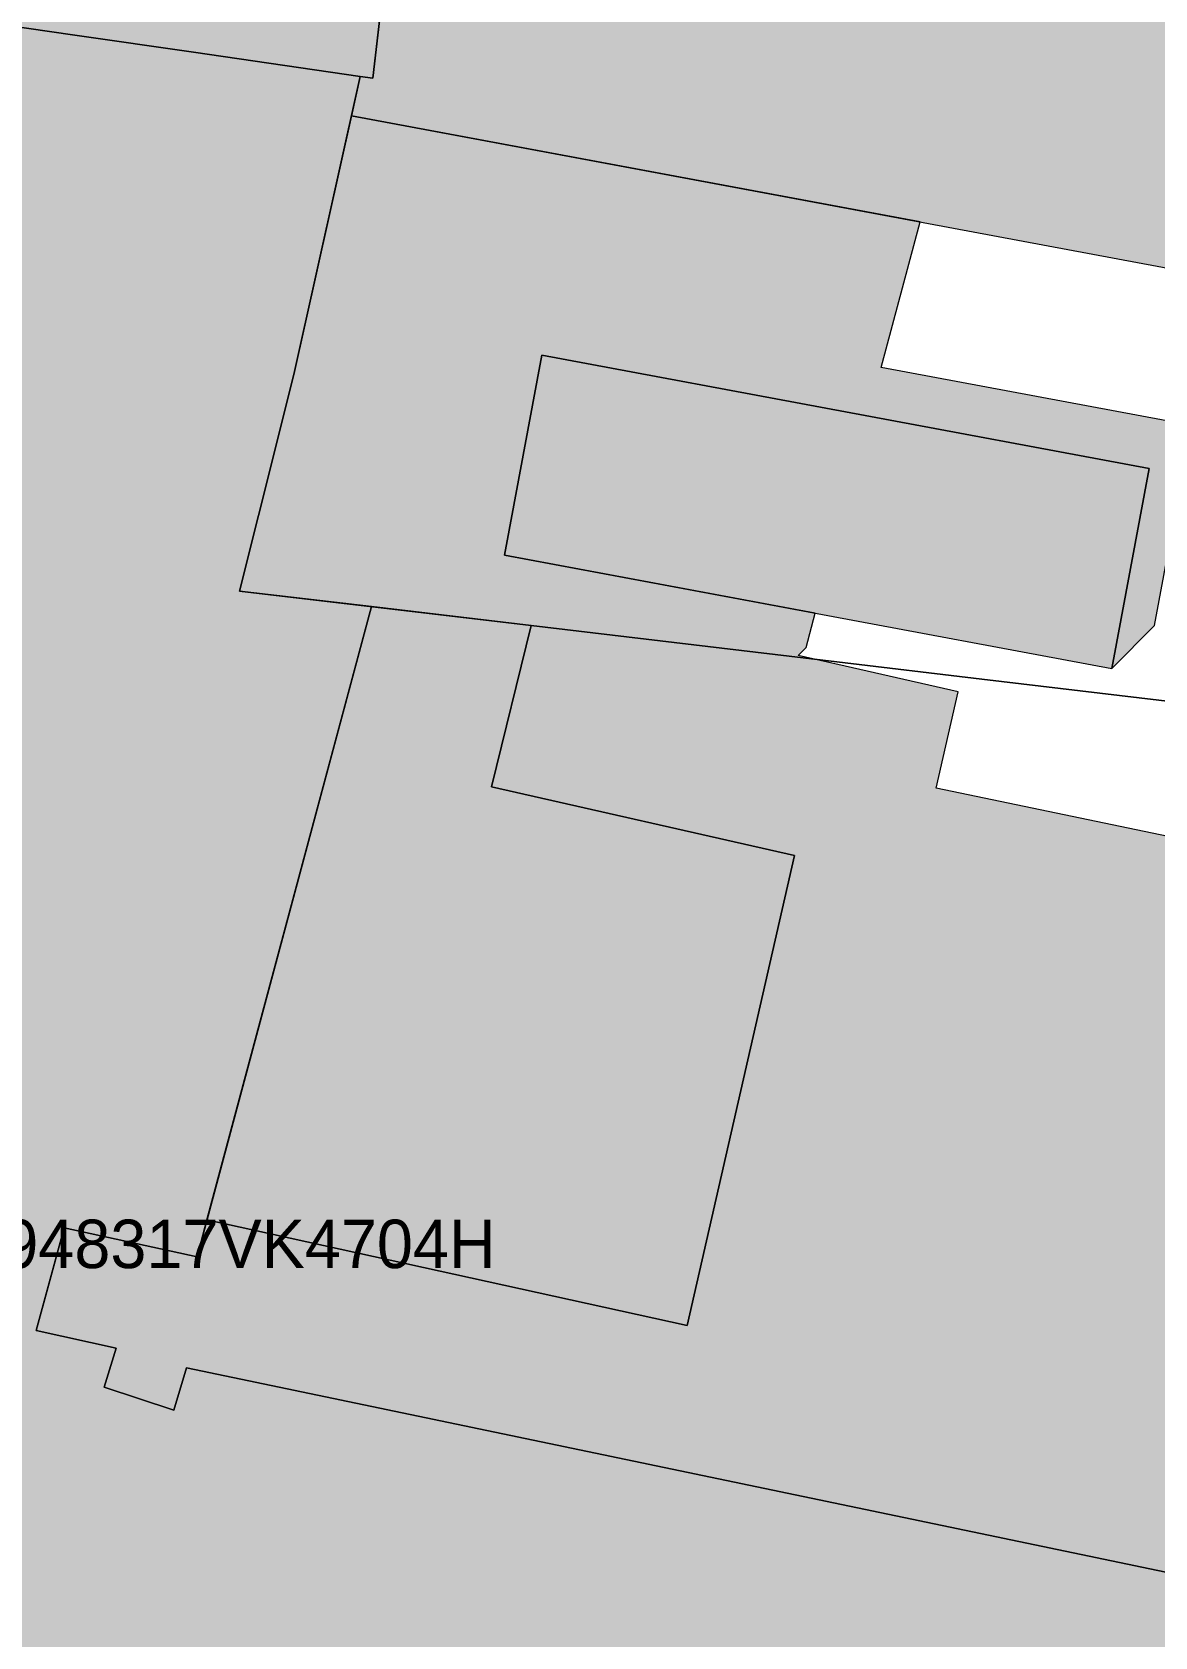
# Model space of a CAD drawing. Header units: metres. Extents: x -6 to 1255, y -2 to 532.
# Drawn here: x 1102.05 to 1125.23, y 221.39 to 254.51 of the extents above; entities that cross this region are included whole.
import ezdxf

# ---------------------------------------------------------------- set-up
doc = ezdxf.new("R2010")
doc.units = ezdxf.units.M
doc.header["$MEASUREMENT"] = 0
for name, color, linetype, lineweight, true_color in [('TPX_BUILDINGS', 7, 'CONTINUOUS', 0, 0x000000), ('TPX_BUILDINGS_HATCH', 7, 'CONTINUOUS', 0, 0xf0f0f0), ('TPX_BUILDINGS_SHADOWS_HATCH', 7, 'CONTINUOUS', 0, 0x000000), ('TPX_BUILDINGS_SHADOWS_OUTLINES', 7, 'CONTINUOUS', 0, 0x000000), ('TPX_CADASTRES', 7, 'CONTINUOUS', 0, 0x646464), ('TPX_CADASTRES_TEXT', 7, 'CONTINUOUS', 0, 0x000000)]:
    doc.layers.add(name, color=color, linetype=linetype, lineweight=lineweight, true_color=true_color)

msp = doc.modelspace()

# ---------------------------------------------------------------- hatches: boundary and pattern name
at = {"layer": 'TPX_BUILDINGS_HATCH'}
for points in [[(1103.559, 267.412), (1100.028, 254.862), (1102.938, 254.442), (1105.388, 254.092), (1108.828, 253.592), (1109.088, 253.552), (1109.33, 255.638), (1109.531, 257.382), (1109.568, 257.702), (1109.628, 258.192), (1109.993, 261.355), (1110.008, 261.492), (1110.458, 265.392), (1110.548, 266.192), (1110.871, 268.963), (1111.079, 270.742), (1110.039, 270.882), (1104.749, 271.622), (1103.899, 268.622), (1103.559, 267.412)], [(1108.828, 253.592), (1108.647, 252.78), (1109.866, 252.552), (1128.264, 249.119), (1129.082, 248.966), (1129.278, 250.792), (1129.378, 251.672), (1129.402, 251.892), (1129.528, 253.072), (1129.778, 255.412), (1129.997, 257.442), (1130.335, 260.571), (1130.348, 260.692), (1130.648, 263.472), (1130.812, 264.991), (1131.128, 267.932), (1111.079, 270.742), (1110.871, 268.963), (1110.548, 266.192), (1110.458, 265.392), (1110.008, 261.492), (1109.993, 261.355), (1109.628, 258.192), (1109.568, 257.702), (1109.531, 257.382), (1109.33, 255.638), (1109.088, 253.552), (1108.828, 253.592)], [(1094.568, 235.452), (1091.498, 224.542), (1092.008, 224.412), (1093.759, 223.934), (1094.648, 223.692), (1096.158, 223.282), (1096.987, 223.056), (1098.899, 222.534), (1100.558, 222.082), (1099.058, 216.502), (1103.808, 215.472), (1104.318, 217.892), (1121.778, 214.121), (1121.458, 211.921), (1125.318, 211.091), (1125.738, 216.221), (1125.968, 219.071), (1126.248, 222.561), (1105.238, 226.942), (1104.978, 226.072), (1103.538, 226.542), (1103.788, 227.352), (1102.138, 227.712), (1102.718, 229.832), (1105.458, 229.232), (1105.663, 229.994), (1109.058, 242.652), (1106.338, 242.972), (1106.728, 244.532), (1107.458, 247.442), (1108.647, 252.78), (1108.828, 253.592), (1105.388, 254.092), (1102.938, 254.442), (1100.028, 254.862), (1094.568, 235.452)], [(1112.579, 247.843), (1111.809, 243.714), (1124.342, 241.375), (1125.113, 245.504), (1112.579, 247.843)], [(1109.058, 242.652), (1105.663, 229.994), (1115.58, 227.815), (1117.79, 237.515), (1111.54, 238.935), (1112.358, 242.262), (1109.058, 242.652)]]:
    msp.add_hatch(color=256, dxfattribs=at).paths.add_polyline_path(points)
at = {"layer": 'TPX_BUILDINGS_SHADOWS_HATCH'}
msp.add_hatch(color=256, dxfattribs=at).paths.add_polyline_path([(1102.379, 228.593), (1102.138, 227.712), (1103.788, 227.352), (1103.538, 226.542), (1104.978, 226.072), (1105.238, 226.942), (1126.248, 222.561), (1126.308, 223.301), (1127.06, 230.415), (1127.6, 235.505), (1127.82, 237.427), (1120.717, 238.908), (1121.17, 240.895), (1117.871, 241.644), (1118.031, 241.804), (1118.222, 242.517), (1111.809, 243.714), (1112.579, 247.843), (1125.113, 245.504), (1124.342, 241.375), (1125.226, 242.259), (1125.997, 246.388), (1119.581, 247.585), (1120.387, 250.589), (1108.647, 252.78), (1107.458, 247.442), (1106.728, 244.532), (1106.338, 242.972), (1109.058, 242.652), (1112.358, 242.262), (1111.54, 238.935), (1117.79, 237.515), (1115.58, 227.815), (1105.663, 229.994), (1105.458, 229.232), (1102.718, 229.832), (1102.379, 228.593)])

# ---------------------------------------------------------------- linework, layer by layer
at = {"layer": 'TPX_BUILDINGS', "elevation": 0.042}
for points in [[(1103.559, 267.412), (1100.028, 254.862), (1102.938, 254.442), (1105.388, 254.092), (1108.828, 253.592), (1109.088, 253.552), (1109.33, 255.638), (1109.531, 257.382), (1109.568, 257.702), (1109.628, 258.192), (1109.993, 261.355), (1110.008, 261.492), (1110.458, 265.392), (1110.548, 266.192), (1110.871, 268.963), (1111.079, 270.742), (1110.039, 270.882), (1104.749, 271.622), (1103.899, 268.622)], [(1112.579, 247.843), (1111.809, 243.714), (1124.342, 241.375), (1125.113, 245.504)], [(1109.058, 242.652), (1105.663, 229.994), (1115.58, 227.815), (1117.79, 237.515), (1111.54, 238.935), (1112.358, 242.262)]]:
    msp.add_lwpolyline(points, close=True, dxfattribs=at)
for points in [[(1109.33, 255.638), (1109.088, 253.552), (1108.828, 253.592), (1108.647, 252.78), (1109.866, 252.552), (1128.264, 249.119), (1129.082, 248.966), (1129.278, 250.792), (1129.378, 251.672), (1129.402, 251.892), (1129.528, 253.072), (1129.778, 255.412)], [(1126.248, 222.561), (1105.238, 226.942), (1104.978, 226.072), (1103.538, 226.542), (1103.788, 227.352), (1102.138, 227.712), (1102.718, 229.832), (1105.458, 229.232), (1105.663, 229.994), (1109.058, 242.652), (1106.338, 242.972), (1106.728, 244.532), (1107.458, 247.442), (1108.647, 252.78), (1108.828, 253.592), (1105.388, 254.092), (1102.938, 254.442), (1100.028, 254.862)]]:
    msp.add_lwpolyline(points, dxfattribs=at)
at = {"layer": 'TPX_BUILDINGS_SHADOWS_OUTLINES', "elevation": 0.039}
msp.add_lwpolyline([(1127.82, 237.427), (1120.717, 238.908), (1121.17, 240.895), (1117.871, 241.644), (1118.031, 241.804), (1118.222, 242.517), (1111.809, 243.714), (1112.579, 247.843), (1125.113, 245.504), (1124.342, 241.375), (1125.226, 242.259), (1125.997, 246.388), (1119.581, 247.585), (1120.387, 250.589), (1108.647, 252.78), (1107.458, 247.442), (1106.728, 244.532), (1106.338, 242.972), (1109.058, 242.652), (1112.358, 242.262), (1111.54, 238.935), (1117.79, 237.515), (1115.58, 227.815), (1105.663, 229.994), (1105.458, 229.232), (1102.718, 229.832), (1102.379, 228.593), (1102.138, 227.712), (1103.788, 227.352), (1103.538, 226.542), (1104.978, 226.072), (1105.238, 226.942), (1126.248, 222.561)], dxfattribs=at)
at = {"layer": 'TPX_CADASTRES', "elevation": 0.024}
for points in [[(1103.559, 267.412), (1100.028, 254.862), (1102.938, 254.442), (1105.388, 254.092), (1108.828, 253.592), (1109.088, 253.552), (1109.568, 257.702), (1109.628, 258.192), (1110.008, 261.492), (1110.458, 265.392), (1110.548, 266.192), (1111.079, 270.742), (1110.039, 270.882), (1104.749, 271.622), (1103.899, 268.622)], [(1106.728, 244.532), (1106.338, 242.972), (1112.358, 242.262), (1118.668, 241.512), (1121.658, 241.152), (1128.158, 240.382), (1129.278, 250.792), (1129.378, 251.672), (1129.528, 253.072), (1129.778, 255.412), (1130.648, 263.472), (1131.128, 267.932), (1111.079, 270.742), (1110.548, 266.192), (1110.458, 265.392), (1110.008, 261.492), (1109.628, 258.192), (1109.568, 257.702), (1109.088, 253.552), (1108.828, 253.592), (1107.458, 247.442)]]:
    msp.add_lwpolyline(points, close=True, dxfattribs=at)
for points in [[(1125.968, 219.072), (1126.248, 222.562), (1105.238, 226.942), (1104.978, 226.072), (1103.538, 226.542), (1103.788, 227.352), (1102.138, 227.712), (1102.718, 229.832), (1105.458, 229.232), (1109.058, 242.652), (1106.338, 242.972), (1106.728, 244.532), (1107.458, 247.442), (1108.828, 253.592), (1105.388, 254.092), (1102.938, 254.442), (1100.028, 254.862), (1094.568, 235.452), (1091.498, 224.542), (1092.008, 224.412), (1094.648, 223.692), (1096.158, 223.282), (1100.558, 222.082), (1099.058, 216.502)], [(1128.158, 240.382), (1121.658, 241.152), (1118.668, 241.512), (1112.358, 242.262), (1109.058, 242.652), (1105.458, 229.232), (1102.718, 229.832), (1102.138, 227.712), (1103.788, 227.352), (1103.538, 226.542), (1104.978, 226.072), (1105.238, 226.942), (1126.248, 222.562)]]:
    msp.add_lwpolyline(points, dxfattribs=at)

# ---------------------------------------------------------------- texts
at = {"layer": 'TPX_CADASTRES_TEXT'}
msp.add_text('0948317VK4704H', height=1, dxfattribs=at).set_placement((1100.694, 229.001, 0.024))

doc.saveas('drawing.dxf')
